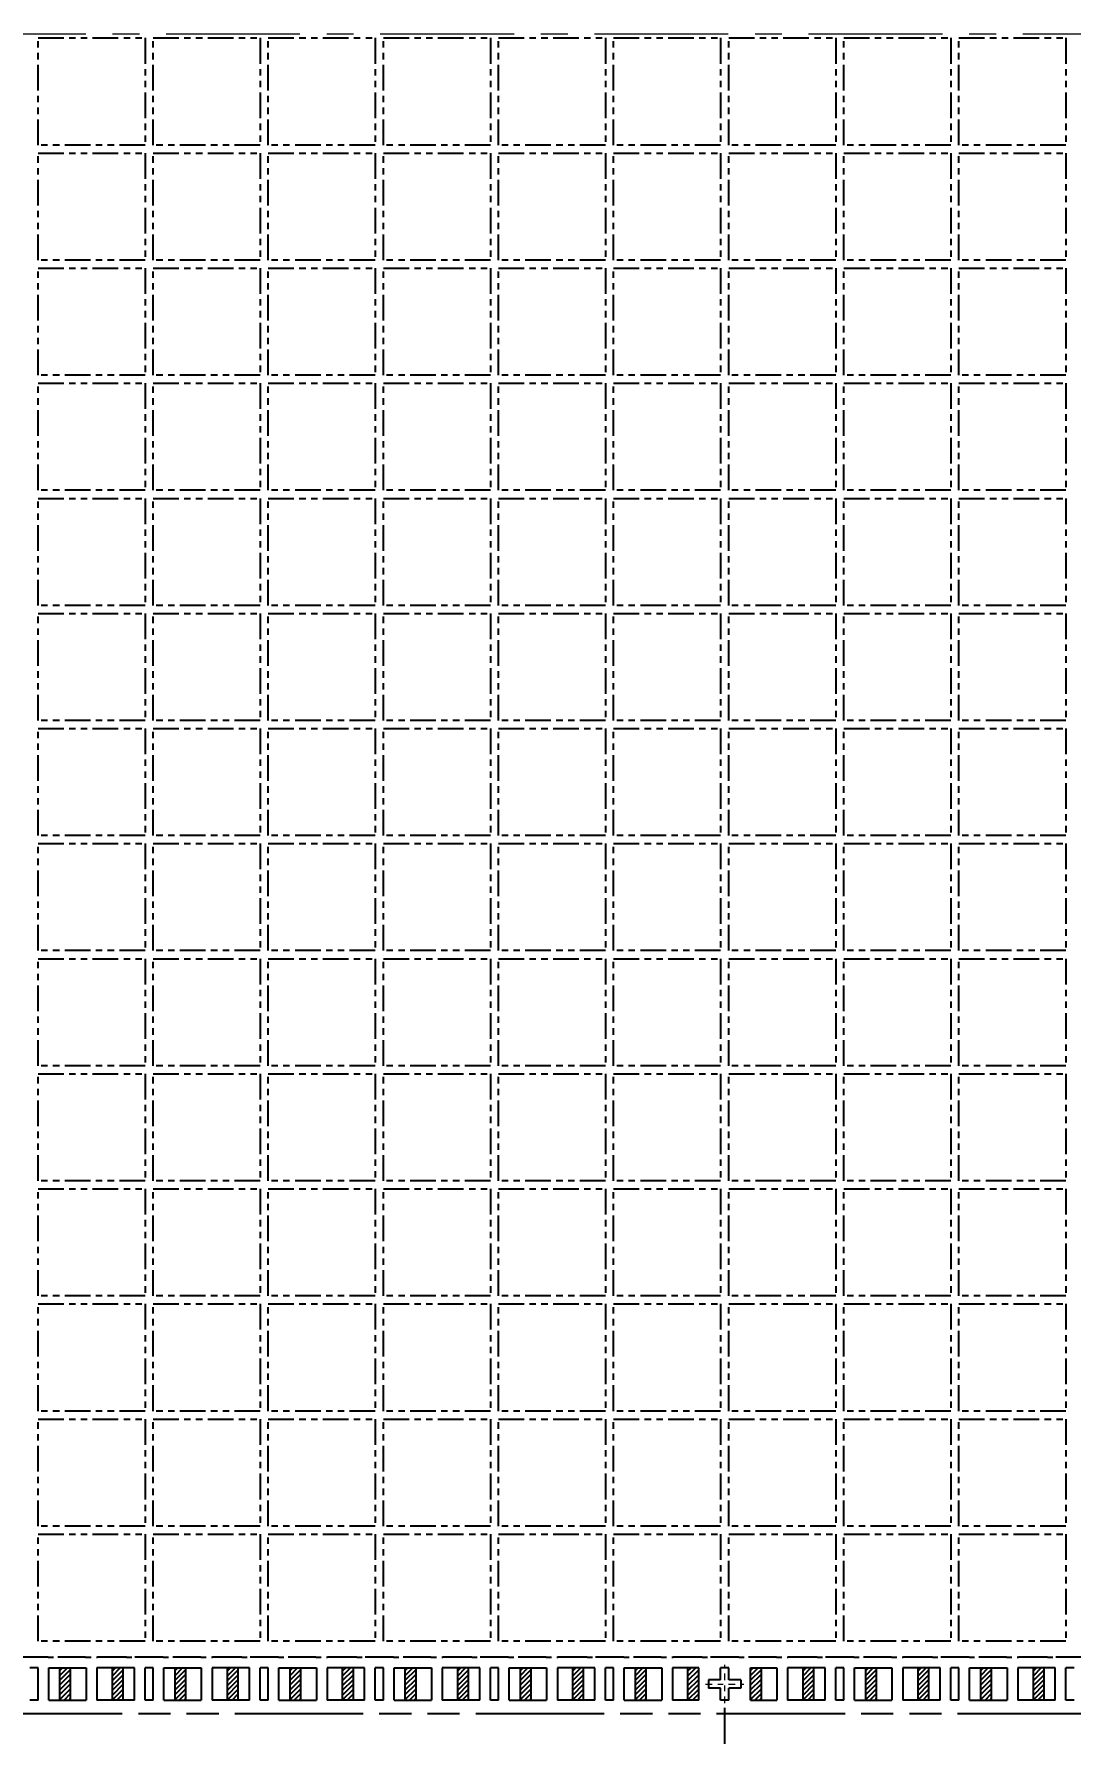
# Model space of a CAD drawing. Extents: x -338 to -53, y 67 to 196.
# Drawn here: x -173.09 to -153.74, y 116.31 to 148.05 of the extents above; entities that cross this region are included whole.
import ezdxf

# ---------------------------------------------------------------- set-up
doc = ezdxf.new("R2010")
doc.units = 0
for name, pattern in [('ACAD_ISO09W100', [45, 24, -3, 6, -3, 6, -3]), ('CENTER', [2, 1.25, -0.25, 0.25, -0.25]), ('HIDDEN', [0.375, 0.25, -0.125])]:
    doc.linetypes.add(name, pattern=pattern)
doc.layers.add('Center', color=1, linetype='CENTER', lineweight=0)
for name, color, linetype in [('dimension', 3, 'Continuous'), ('Etched Area', 4, 'Continuous'), ('Hidden', 4, 'HIDDEN'), ('Molding Line', 5, 'ACAD_ISO09W100'), ('PKG Line', 2, 'ACAD_ISO09W100')]:
    doc.layers.add(name, color=color, linetype=linetype)
doc.styles.add('SIMPLEX', font='SIMPLEX')
doc.dimstyles.new('1', dxfattribs={"dimtxt": 1, "dimasz": 1, "dimexe": 0.3, "dimexo": 0.3, "dimgap": 0.3, "dimtad": 0, "dimdec": 3, "dimzin": 1, "dimdsep": 46, "dimtxsty": 'SIMPLEX', "dimcen": 0, "dimclrd": 256, "dimclre": 256, "dimclrt": 7, "dimadec": 0, "dimazin": 1, "dimtm": 1.25, "dimtfac": 1, "dimtdec": 3, "dimtmove": 0, "dimatfit": 0, "dimfxl": 1, "dimtolj": 1, "dimtzin": 0, "dimlwd": -1, "dimlwe": -1, "dimarcsym": 1})
pattern_1 = [(45, (365.65187, 309.09846), (-0.0449012806, 0.0449012806), [])]
pattern_2 = [(45, (367.80187, 309.09846), (-0.0449012806, 0.0449012806), [])]
pattern_3 = [(45, (369.95187, 309.09846), (-0.0449012806, 0.0449012806), [])]
pattern_4 = [(45, (372.10187, 309.09846), (-0.0449012806, 0.0449012806), [])]
pattern_5 = [(45, (374.25187, 309.09846), (-0.0449012806, 0.0449012806), [])]
pattern_6 = [(45, (376.40187, 309.09846), (-0.0449012806, 0.0449012806), [])]
pattern_7 = [(45, (378.55187, 309.09846), (-0.0449012806, 0.0449012806), [])]
pattern_8 = [(45, (380.70187, 309.09846), (-0.0449012806, 0.0449012806), [])]
pattern_9 = [(45, (382.85187, 309.09846), (-0.0449012806, 0.0449012806), [])]

# ---------------------------------------------------------------- blocks, each defined once
blk = doc.blocks.new('*D4')
at = {"layer": 'Defpoints', "color": 0, "transparency": 16777216}
for p in [(2420.128, 1904.188), (2660.578, 1904.154), (2660.578, 1884.768)]:
    blk.add_point(p, dxfattribs=at)
at = {"layer": 'dimension', "transparency": 16777216}
for p, q in [((2420.128, 1903.888), (2420.128, 1884.468)), ((2660.578, 1903.854), (2660.578, 1884.468)), ((2421.128, 1884.768), (2534.356, 1884.768)), ((2659.578, 1884.768), (2551.099, 1884.768))]:
    blk.add_line(p, q, dxfattribs=at)
for points in [[(2421.128, 1884.935), (2421.128, 1884.602), (2420.128, 1884.768)], [(2659.578, 1884.935), (2659.578, 1884.602), (2660.578, 1884.768)]]:
    blk.add_solid(points, dxfattribs=at)
at = {"layer": 'dimension', "color": 7, "transparency": 16777216, "insert": (2542.728, 1884.768), "char_height": 1, "attachment_point": 5, "style": 'SIMPLEX'}
blk.add_mtext('\\A1;240.450 (MOLD LINE)', dxfattribs=at)
blk = doc.blocks.new('*D15')
at = {"layer": 'Defpoints', "color": 0, "transparency": 16777216}
for p in [(2540.353, 1935.274), (2664.686, 1935.274), (2673.632, 1935.274)]:
    blk.add_point(p, dxfattribs=at)
at = {"layer": 'dimension', "transparency": 16777216}
blk.add_line((2664.986, 1935.274), (2673.632, 1935.274), dxfattribs=at)
at = {"layer": 'dimension', "color": 7, "transparency": 16777216, "insert": (2675.932, 1935.274), "char_height": 1, "attachment_point": 5, "style": 'SIMPLEX'}
blk.add_mtext('\\A1;0.000', dxfattribs=at)
blk = doc.blocks.new('*D31')
at = {"layer": 'Defpoints', "color": 0, "transparency": 16777216}
for p in [(2665.926, 1949.274), (2673.632, 1949.274), (2540.353, 1935.274)]:
    blk.add_point(p, dxfattribs=at)
at = {"layer": 'dimension', "transparency": 16777216}
blk.add_line((2666.226, 1949.274), (2673.632, 1949.274), dxfattribs=at)
at = {"layer": 'dimension', "color": 7, "transparency": 16777216, "insert": (2676.313, 1949.274), "char_height": 1, "attachment_point": 5, "style": 'SIMPLEX'}
blk.add_mtext('\\A1;14.000', dxfattribs=at)
blk = doc.blocks.new('*D32')
at = {"layer": 'Defpoints', "color": 0, "transparency": 16777216}
for p in [(2665.965, 1963.274), (2673.632, 1963.274), (2540.353, 1935.274)]:
    blk.add_point(p, dxfattribs=at)
at = {"layer": 'dimension', "transparency": 16777216}
blk.add_line((2666.265, 1963.274), (2673.632, 1963.274), dxfattribs=at)
at = {"layer": 'dimension', "color": 7, "transparency": 16777216, "insert": (2676.408, 1963.274), "char_height": 1, "attachment_point": 5, "style": 'SIMPLEX'}
blk.add_mtext('\\A1;28.000', dxfattribs=at)
blk = doc.blocks.new('*D33')
at = {"layer": 'Defpoints', "color": 0, "transparency": 16777216}
for p in [(2659.788, 1966.099), (2673.632, 1966.099), (2540.353, 1935.274)]:
    blk.add_point(p, dxfattribs=at)
at = {"layer": 'dimension', "transparency": 16777216}
blk.add_line((2660.088, 1966.099), (2673.632, 1966.099), dxfattribs=at)
at = {"layer": 'dimension', "color": 7, "transparency": 16777216, "insert": (2676.408, 1966.099), "char_height": 1, "attachment_point": 5, "style": 'SIMPLEX'}
blk.add_mtext('\\A1;30.825', dxfattribs=at)
blk = doc.blocks.new('*D34')
at = {"layer": 'Defpoints', "color": 0, "transparency": 16777216}
for p in [(2540.353, 1935.274), (2665.908, 1921.274), (2673.632, 1921.274)]:
    blk.add_point(p, dxfattribs=at)
at = {"layer": 'dimension', "transparency": 16777216}
blk.add_line((2666.208, 1921.274), (2673.632, 1921.274), dxfattribs=at)
at = {"layer": 'dimension', "color": 7, "transparency": 16777216, "insert": (2676.313, 1921.274), "char_height": 1, "attachment_point": 5, "style": 'SIMPLEX'}
blk.add_mtext('\\A1;14.000', dxfattribs=at)
blk = doc.blocks.new('*D35')
at = {"layer": 'Defpoints', "color": 0, "transparency": 16777216}
for p in [(2540.353, 1935.274), (2665.922, 1907.274), (2673.632, 1907.274)]:
    blk.add_point(p, dxfattribs=at)
at = {"layer": 'dimension', "transparency": 16777216}
blk.add_line((2666.222, 1907.274), (2673.632, 1907.274), dxfattribs=at)
at = {"layer": 'dimension', "color": 7, "transparency": 16777216, "insert": (2676.408, 1907.274), "char_height": 1, "attachment_point": 5, "style": 'SIMPLEX'}
blk.add_mtext('\\A1;28.000', dxfattribs=at)
blk = doc.blocks.new('*D46')
at = {"layer": 'Defpoints', "color": 0, "transparency": 16777216}
for p in [(2540.353, 1935.274), (2595.853, 1900.925), (2595.853, 1893.012)]:
    blk.add_point(p, dxfattribs=at)
at = {"layer": 'dimension', "transparency": 16777216}
blk.add_line((2595.853, 1900.625), (2595.853, 1893.012), dxfattribs=at)
at = {"layer": 'dimension', "color": 7, "transparency": 16777216, "insert": (2595.853, 1890.236), "char_height": 1, "attachment_point": 5, "rotation": 90, "style": 'SIMPLEX'}
blk.add_mtext('\\A1;55.500', dxfattribs=at)
blk = doc.blocks.new('*D47')
at = {"layer": 'Defpoints', "color": 0, "transparency": 16777216}
for p in [(2540.353, 1935.274), (2609.353, 1900.893), (2609.353, 1893.012)]:
    blk.add_point(p, dxfattribs=at)
at = {"layer": 'dimension', "transparency": 16777216}
blk.add_line((2609.353, 1900.593), (2609.353, 1893.012), dxfattribs=at)
at = {"layer": 'dimension', "color": 7, "transparency": 16777216, "insert": (2609.353, 1890.236), "char_height": 1, "attachment_point": 5, "rotation": 90, "style": 'SIMPLEX'}
blk.add_mtext('\\A1;69.000', dxfattribs=at)
blk = doc.blocks.new('*D48')
at = {"layer": 'Defpoints', "color": 0, "transparency": 16777216}
for p in [(2540.353, 1935.274), (2609.853, 1900.91), (2611.024, 1893.012)]:
    blk.add_point(p, dxfattribs=at)
at = {"layer": 'dimension', "transparency": 16777216}
for p, q in [((2609.853, 1900.61), (2609.853, 1897.012)), ((2609.853, 1897.012), (2611.024, 1895.012)), ((2611.024, 1895.012), (2611.024, 1893.012))]:
    blk.add_line(p, q, dxfattribs=at)
at = {"layer": 'dimension', "color": 7, "transparency": 16777216, "insert": (2611.024, 1890.236), "char_height": 1, "attachment_point": 5, "rotation": 90, "style": 'SIMPLEX'}
blk.add_mtext('\\A1;69.500', dxfattribs=at)
blk = doc.blocks.new('*D49')
at = {"layer": 'Defpoints', "color": 0, "transparency": 16777216}
for p in [(2540.353, 1935.274), (2656.853, 1900.932), (2656.853, 1893.012)]:
    blk.add_point(p, dxfattribs=at)
at = {"layer": 'dimension', "transparency": 16777216}
blk.add_line((2656.853, 1900.632), (2656.853, 1893.012), dxfattribs=at)
at = {"layer": 'dimension', "color": 7, "transparency": 16777216, "insert": (2656.853, 1889.95), "char_height": 1, "attachment_point": 5, "rotation": 90, "style": 'SIMPLEX'}
blk.add_mtext('\\A1;116.500', dxfattribs=at)
blk = doc.blocks.new('*D50')
at = {"layer": 'Defpoints', "color": 0, "transparency": 16777216}
for p in [(2540.353, 1935.274), (2659.678, 1904.294), (2659.679, 1893.012)]:
    blk.add_point(p, dxfattribs=at)
at = {"layer": 'dimension', "transparency": 16777216}
for p, q in [((2659.678, 1903.994), (2659.678, 1897.012)), ((2659.678, 1897.012), (2659.679, 1895.012)), ((2659.679, 1895.012), (2659.679, 1893.012))]:
    blk.add_line(p, q, dxfattribs=at)
at = {"layer": 'dimension', "color": 7, "transparency": 16777216, "insert": (2659.679, 1889.95), "char_height": 1, "attachment_point": 5, "rotation": 90, "style": 'SIMPLEX'}
blk.add_mtext('\\A1;119.325', dxfattribs=at)
blk = doc.blocks.new('*D60')
at = {"layer": 'Defpoints', "color": 0, "transparency": 16777216}
for p in [(2540.353, 1935.274), (2582.278, 1904.306), (2582.289, 1893.012)]:
    blk.add_point(p, dxfattribs=at)
at = {"layer": 'dimension', "transparency": 16777216}
for p, q in [((2582.278, 1904.006), (2582.278, 1897.012)), ((2582.278, 1897.012), (2582.289, 1895.012)), ((2582.289, 1895.012), (2582.289, 1893.012))]:
    blk.add_line(p, q, dxfattribs=at)
at = {"layer": 'dimension', "color": 7, "transparency": 16777216, "insert": (2582.289, 1890.331), "char_height": 1, "attachment_point": 5, "rotation": 90, "style": 'SIMPLEX'}
blk.add_mtext('\\A1;41.925', dxfattribs=at)
blk = doc.blocks.new('*D61')
at = {"layer": 'Defpoints', "color": 0, "transparency": 16777216}
for p in [(2540.353, 1935.274), (2636.028, 1904.31), (2636.035, 1893.012)]:
    blk.add_point(p, dxfattribs=at)
at = {"layer": 'dimension', "transparency": 16777216}
for p, q in [((2636.028, 1904.01), (2636.028, 1897.012)), ((2636.028, 1897.012), (2636.035, 1895.012)), ((2636.035, 1895.012), (2636.035, 1893.012))]:
    blk.add_line(p, q, dxfattribs=at)
at = {"layer": 'dimension', "color": 7, "transparency": 16777216, "insert": (2636.035, 1890.236), "char_height": 1, "attachment_point": 5, "rotation": 90, "style": 'SIMPLEX'}
blk.add_mtext('\\A1;95.675', dxfattribs=at)
blk = doc.blocks.new('*D62')
at = {"layer": 'Defpoints', "color": 0, "transparency": 16777216}
for p in [(2636.006, 1977.057), (2636.028, 1966.211), (2540.353, 1935.274)]:
    blk.add_point(p, dxfattribs=at)
at = {"layer": 'dimension', "transparency": 16777216}
for p, q in [((2636.006, 1975.057), (2636.006, 1977.057)), ((2636.028, 1973.057), (2636.006, 1975.057)), ((2636.028, 1966.511), (2636.028, 1973.057))]:
    blk.add_line(p, q, dxfattribs=at)
at = {"layer": 'dimension', "color": 7, "transparency": 16777216, "insert": (2636.006, 1979.833), "char_height": 1, "attachment_point": 5, "rotation": 90, "style": 'SIMPLEX'}
blk.add_mtext('\\A1;95.675', dxfattribs=at)
blk = doc.blocks.new('*D63')
at = {"layer": 'Defpoints', "color": 0, "transparency": 16777216}
for p in [(2582.278, 1977.057), (2582.278, 1966.192), (2540.353, 1935.274)]:
    blk.add_point(p, dxfattribs=at)
at = {"layer": 'dimension', "transparency": 16777216}
for p, q in [((2582.278, 1975.057), (2582.278, 1977.057)), ((2582.278, 1973.057), (2582.278, 1975.057)), ((2582.278, 1966.492), (2582.278, 1973.057))]:
    blk.add_line(p, q, dxfattribs=at)
at = {"layer": 'dimension', "color": 7, "transparency": 16777216, "insert": (2582.278, 1979.738), "char_height": 1, "attachment_point": 5, "rotation": 90, "style": 'SIMPLEX'}
blk.add_mtext('\\A1;41.925', dxfattribs=at)
blk = doc.blocks.new('*D66')
at = {"layer": 'Defpoints', "color": 0, "transparency": 16777216}
for p in [(2540.353, 1935.274), (2659.827, 1904.449), (2673.632, 1904.449)]:
    blk.add_point(p, dxfattribs=at)
at = {"layer": 'dimension', "transparency": 16777216}
blk.add_line((2660.127, 1904.449), (2673.632, 1904.449), dxfattribs=at)
at = {"layer": 'dimension', "color": 7, "transparency": 16777216, "insert": (2676.408, 1904.449), "char_height": 1, "attachment_point": 5, "style": 'SIMPLEX'}
blk.add_mtext('\\A1;30.825', dxfattribs=at)

msp = doc.modelspace()

# ---------------------------------------------------------------- hatches: boundary and pattern name
at = {"layer": 'Etched Area'}
h = msp.add_hatch(dxfattribs=at)
h.set_pattern_fill('ANSI31', color=256, scale=0.02)
h.set_pattern_definition(pattern_1)
h.paths.add_polyline_path([(-172.4055, 117.5277), (-172.6055, 117.5277), (-172.6055, 116.9277), (-172.4055, 116.9277)])
h = msp.add_hatch(dxfattribs=at)
h.set_pattern_fill('ANSI31', color=256, scale=0.02)
h.set_pattern_definition(pattern_1)
h.paths.add_polyline_path([(-171.4255, 117.5277), (-171.6255, 117.5277), (-171.6255, 116.9277), (-171.4255, 116.9277)])
h = msp.add_hatch(dxfattribs=at)
h.set_pattern_fill('ANSI31', color=256, scale=0.02)
h.set_pattern_definition(pattern_2)
h.paths.add_polyline_path([(-170.2555, 117.5277), (-170.4555, 117.5277), (-170.4555, 116.9277), (-170.2555, 116.9277)])
h = msp.add_hatch(dxfattribs=at)
h.set_pattern_fill('ANSI31', color=256, scale=0.02)
h.set_pattern_definition(pattern_2)
h.paths.add_polyline_path([(-169.2755, 117.5277), (-169.4755, 117.5277), (-169.4755, 116.9277), (-169.2755, 116.9277)])
h = msp.add_hatch(dxfattribs=at)
h.set_pattern_fill('ANSI31', color=256, scale=0.02)
h.set_pattern_definition(pattern_3)
h.paths.add_polyline_path([(-168.1055, 117.5277), (-168.3055, 117.5277), (-168.3055, 116.9277), (-168.1055, 116.9277)])
h = msp.add_hatch(dxfattribs=at)
h.set_pattern_fill('ANSI31', color=256, scale=0.02)
h.set_pattern_definition(pattern_3)
h.paths.add_polyline_path([(-167.1255, 117.5277), (-167.3255, 117.5277), (-167.3255, 116.9277), (-167.1255, 116.9277)])
h = msp.add_hatch(dxfattribs=at)
h.set_pattern_fill('ANSI31', color=256, scale=0.02)
h.set_pattern_definition(pattern_4)
h.paths.add_polyline_path([(-165.9555, 117.5277), (-166.1555, 117.5277), (-166.1555, 116.9277), (-165.9555, 116.9277)])
h = msp.add_hatch(dxfattribs=at)
h.set_pattern_fill('ANSI31', color=256, scale=0.02)
h.set_pattern_definition(pattern_4)
h.paths.add_polyline_path([(-164.9755, 117.5277), (-165.1755, 117.5277), (-165.1755, 116.9277), (-164.9755, 116.9277)])
h = msp.add_hatch(dxfattribs=at)
h.set_pattern_fill('ANSI31', color=256, scale=0.02)
h.set_pattern_definition(pattern_5)
h.paths.add_polyline_path([(-163.8055, 117.5277), (-164.0055, 117.5277), (-164.0055, 116.9277), (-163.8055, 116.9277)])
h = msp.add_hatch(dxfattribs=at)
h.set_pattern_fill('ANSI31', color=256, scale=0.02)
h.set_pattern_definition(pattern_5)
h.paths.add_polyline_path([(-162.8255, 117.5277), (-163.0255, 117.5277), (-163.0255, 116.9277), (-162.8255, 116.9277)])
h = msp.add_hatch(dxfattribs=at)
h.set_pattern_fill('ANSI31', color=256, scale=0.02)
h.set_pattern_definition(pattern_6)
h.paths.add_polyline_path([(-161.6555, 117.5277), (-161.8555, 117.5277), (-161.8555, 116.9277), (-161.6555, 116.9277)])
h = msp.add_hatch(dxfattribs=at)
h.set_pattern_fill('ANSI31', color=256, scale=0.02)
h.set_pattern_definition(pattern_6)
h.paths.add_polyline_path([(-160.6755, 117.5277), (-160.8755, 117.5277), (-160.8755, 116.9277), (-160.6755, 116.9277)])
h = msp.add_hatch(dxfattribs=at)
h.set_pattern_fill('ANSI31', color=256, scale=0.02)
h.set_pattern_definition(pattern_7)
h.paths.add_polyline_path([(-159.5055, 117.5277), (-159.7055, 117.5277), (-159.7055, 116.9277), (-159.5055, 116.9277)])
h = msp.add_hatch(dxfattribs=at)
h.set_pattern_fill('ANSI31', color=256, scale=0.02)
h.set_pattern_definition(pattern_7)
h.paths.add_polyline_path([(-158.5255, 117.5277), (-158.7255, 117.5277), (-158.7255, 116.9277), (-158.5255, 116.9277)])
h = msp.add_hatch(dxfattribs=at)
h.set_pattern_fill('ANSI31', color=256, scale=0.02)
h.set_pattern_definition(pattern_8)
h.paths.add_polyline_path([(-157.3555, 117.5277), (-157.5555, 117.5277), (-157.5555, 116.9277), (-157.3555, 116.9277)])
h = msp.add_hatch(dxfattribs=at)
h.set_pattern_fill('ANSI31', color=256, scale=0.02)
h.set_pattern_definition(pattern_8)
h.paths.add_polyline_path([(-156.3755, 117.5277), (-156.5755, 117.5277), (-156.5755, 116.9277), (-156.3755, 116.9277)])
h = msp.add_hatch(dxfattribs=at)
h.set_pattern_fill('ANSI31', color=256, scale=0.02)
h.set_pattern_definition(pattern_9)
h.paths.add_polyline_path([(-155.2055, 117.5277), (-155.4055, 117.5277), (-155.4055, 116.9277), (-155.2055, 116.9277)])
h = msp.add_hatch(dxfattribs=at)
h.set_pattern_fill('ANSI31', color=256, scale=0.02)
h.set_pattern_definition(pattern_9)
h.paths.add_polyline_path([(-154.2255, 117.5277), (-154.4255, 117.5277), (-154.4255, 116.9277), (-154.2255, 116.9277)])

# ---------------------------------------------------------------- linework, layer by layer
for p, q in [((-172.8255, 117.7277), (-173.3555, 117.7277)), ((-173.0155, 117.5277), (-173.1655, 117.5277)), ((-173.0155, 116.9277), (-173.0155, 117.5277)), ((-172.8155, 116.9277), (-172.8155, 117.5277)), ((-172.8155, 117.5277), (-172.1155, 117.5277)), ((-172.1255, 117.7277), (-172.6455, 117.7277)), ((-172.6055, 116.9277), (-172.6055, 117.5277)), ((-172.4055, 116.9277), (-172.4055, 117.5277)), ((-172.1155, 117.5277), (-172.1155, 116.9277)), ((-171.2155, 117.5277), (-171.9155, 117.5277)), ((-171.9155, 117.5277), (-171.9155, 116.9277)), ((-171.3605, 117.7277), (-171.9055, 117.7277)), ((-171.6255, 116.9277), (-171.6255, 117.5277)), ((-171.4255, 116.9277), (-171.4255, 117.5277)), ((-171.2155, 116.9277), (-171.2155, 117.5277)), ((-170.6755, 117.7277), (-171.2055, 117.7277)), ((-170.8655, 117.5277), (-171.0155, 117.5277)), ((-171.0155, 116.9277), (-171.0155, 117.5277)), ((-170.8655, 116.9277), (-170.8655, 117.5277)), ((-170.6655, 116.9277), (-170.6655, 117.5277)), ((-170.6655, 117.5277), (-169.9655, 117.5277)), ((-169.9755, 117.7277), (-170.4955, 117.7277)), ((-170.4555, 116.9277), (-170.4555, 117.5277)), ((-170.2555, 116.9277), (-170.2555, 117.5277)), ((-169.9655, 117.5277), (-169.9655, 116.9277)), ((-169.0655, 117.5277), (-169.7655, 117.5277)), ((-169.7655, 117.5277), (-169.7655, 116.9277)), ((-169.2105, 117.7277), (-169.7555, 117.7277)), ((-169.4755, 116.9277), (-169.4755, 117.5277)), ((-169.2755, 116.9277), (-169.2755, 117.5277)), ((-169.0655, 116.9277), (-169.0655, 117.5277)), ((-168.5255, 117.7277), (-169.0555, 117.7277)), ((-168.7155, 117.5277), (-168.8655, 117.5277)), ((-168.8655, 116.9277), (-168.8655, 117.5277)), ((-168.7155, 116.9277), (-168.7155, 117.5277)), ((-168.5155, 116.9277), (-168.5155, 117.5277)), ((-168.5155, 117.5277), (-167.8155, 117.5277)), ((-167.8255, 117.7277), (-168.3455, 117.7277)), ((-168.3055, 116.9277), (-168.3055, 117.5277)), ((-168.1055, 116.9277), (-168.1055, 117.5277)), ((-167.8155, 117.5277), (-167.8155, 116.9277)), ((-166.9155, 117.5277), (-167.6155, 117.5277)), ((-167.6155, 117.5277), (-167.6155, 116.9277)), ((-167.0605, 117.7277), (-167.6055, 117.7277)), ((-167.3255, 116.9277), (-167.3255, 117.5277)), ((-167.1255, 116.9277), (-167.1255, 117.5277)), ((-166.9155, 116.9277), (-166.9155, 117.5277)), ((-166.3755, 117.7277), (-166.9055, 117.7277)), ((-166.5655, 117.5277), (-166.7155, 117.5277)), ((-166.7155, 116.9277), (-166.7155, 117.5277)), ((-166.5655, 116.9277), (-166.5655, 117.5277)), ((-166.3655, 116.9277), (-166.3655, 117.5277)), ((-166.3655, 117.5277), (-165.6655, 117.5277)), ((-165.6755, 117.7277), (-166.1955, 117.7277)), ((-166.1555, 116.9277), (-166.1555, 117.5277)), ((-165.9555, 116.9277), (-165.9555, 117.5277)), ((-165.6655, 117.5277), (-165.6655, 116.9277)), ((-164.7655, 117.5277), (-165.4655, 117.5277)), ((-165.4655, 117.5277), (-165.4655, 116.9277)), ((-164.9105, 117.7277), (-165.4555, 117.7277)), ((-165.1755, 116.9277), (-165.1755, 117.5277)), ((-164.9755, 116.9277), (-164.9755, 117.5277)), ((-164.7655, 116.9277), (-164.7655, 117.5277)), ((-164.2255, 117.7277), (-164.7555, 117.7277)), ((-164.4155, 117.5277), (-164.5655, 117.5277)), ((-164.5655, 116.9277), (-164.5655, 117.5277)), ((-164.4155, 116.9277), (-164.4155, 117.5277)), ((-164.2155, 116.9277), (-164.2155, 117.5277)), ((-164.2155, 117.5277), (-163.5155, 117.5277)), ((-163.5255, 117.7277), (-164.0455, 117.7277)), ((-164.0055, 116.9277), (-164.0055, 117.5277)), ((-163.8055, 116.9277), (-163.8055, 117.5277)), ((-163.5155, 117.5277), (-163.5155, 116.9277)), ((-162.6155, 117.5277), (-163.3155, 117.5277)), ((-163.3155, 117.5277), (-163.3155, 116.9277)), ((-162.7605, 117.7277), (-163.3055, 117.7277)), ((-163.0255, 116.9277), (-163.0255, 117.5277)), ((-162.8255, 116.9277), (-162.8255, 117.5277)), ((-162.6155, 116.9277), (-162.6155, 117.5277)), ((-162.0755, 117.7277), (-162.6055, 117.7277)), ((-162.2655, 117.5277), (-162.4155, 117.5277)), ((-162.4155, 116.9277), (-162.4155, 117.5277)), ((-162.2655, 116.9277), (-162.2655, 117.5277)), ((-162.0655, 116.9277), (-162.0655, 117.5277)), ((-162.0655, 117.5277), (-161.3655, 117.5277)), ((-161.3755, 117.7277), (-161.8955, 117.7277)), ((-161.8555, 116.9277), (-161.8555, 117.5277)), ((-161.6555, 116.9277), (-161.6555, 117.5277)), ((-161.3655, 117.5277), (-161.3655, 116.9277)), ((-160.6755, 117.5277), (-161.1655, 117.5277)), ((-161.1655, 117.5277), (-161.1655, 116.9277)), ((-160.6105, 117.7277), (-161.1555, 117.7277)), ((-160.8755, 116.9277), (-160.8755, 117.5277)), ((-160.6755, 116.9277), (-160.6755, 117.5277)), ((-159.9255, 117.7277), (-160.4555, 117.7277)), ((-160.1155, 117.5277), (-160.2655, 117.5277)), ((-160.2655, 117.3027), (-160.2655, 117.5277)), ((-160.1155, 117.3027), (-160.1155, 117.5277)), ((-159.2255, 117.7277), (-159.7455, 117.7277)), ((-159.7055, 116.9277), (-159.7055, 117.5277)), ((-159.7055, 117.5277), (-159.2155, 117.5277)), ((-159.5055, 116.9277), (-159.5055, 117.5277)), ((-159.2155, 117.5277), (-159.2155, 116.9277)), ((-158.3155, 117.5277), (-159.0155, 117.5277)), ((-159.0155, 117.5277), (-159.0155, 116.9277)), ((-158.4605, 117.7277), (-159.0055, 117.7277)), ((-158.7255, 116.9277), (-158.7255, 117.5277)), ((-158.5255, 116.9277), (-158.5255, 117.5277)), ((-158.3155, 116.9277), (-158.3155, 117.5277)), ((-157.7755, 117.7277), (-158.3055, 117.7277)), ((-157.9655, 117.5277), (-158.1155, 117.5277)), ((-158.1155, 116.9277), (-158.1155, 117.5277)), ((-157.9655, 116.9277), (-157.9655, 117.5277)), ((-157.7655, 116.9277), (-157.7655, 117.5277)), ((-157.7655, 117.5277), (-157.0655, 117.5277)), ((-157.0755, 117.7277), (-157.5955, 117.7277)), ((-157.5555, 116.9277), (-157.5555, 117.5277)), ((-157.3555, 116.9277), (-157.3555, 117.5277)), ((-157.0655, 117.5277), (-157.0655, 116.9277)), ((-156.1655, 117.5277), (-156.8655, 117.5277)), ((-156.8655, 117.5277), (-156.8655, 116.9277)), ((-156.3105, 117.7277), (-156.8555, 117.7277)), ((-156.5755, 116.9277), (-156.5755, 117.5277)), ((-156.3755, 116.9277), (-156.3755, 117.5277)), ((-156.1655, 116.9277), (-156.1655, 117.5277)), ((-155.6255, 117.7277), (-156.1555, 117.7277)), ((-155.8155, 117.5277), (-155.9655, 117.5277)), ((-155.9655, 116.9277), (-155.9655, 117.5277)), ((-155.8155, 116.9277), (-155.8155, 117.5277)), ((-155.6155, 116.9277), (-155.6155, 117.5277)), ((-155.6155, 117.5277), (-154.9155, 117.5277)), ((-154.9255, 117.7277), (-155.4455, 117.7277)), ((-155.4055, 116.9277), (-155.4055, 117.5277)), ((-155.2055, 116.9277), (-155.2055, 117.5277)), ((-154.9155, 117.5277), (-154.9155, 116.9277)), ((-154.0155, 117.5277), (-154.7155, 117.5277)), ((-154.7155, 117.5277), (-154.7155, 116.9277)), ((-154.1605, 117.7277), (-154.7055, 117.7277)), ((-154.4255, 116.9277), (-154.4255, 117.5277)), ((-154.2255, 116.9277), (-154.2255, 117.5277)), ((-154.0155, 116.9277), (-154.0155, 117.5277)), ((-153.4755, 117.7277), (-154.0055, 117.7277)), ((-153.6655, 117.5277), (-153.8155, 117.5277)), ((-153.8155, 116.9277), (-153.8155, 117.5277)), ((-160.2655, 117.3027), (-160.4905, 117.3027)), ((-160.4905, 117.3027), (-160.4905, 117.1527)), ((-160.2655, 117.1527), (-160.4905, 117.1527)), ((-160.2655, 116.9277), (-160.2655, 117.1527)), ((-159.8905, 117.3027), (-160.1155, 117.3027)), ((-160.1155, 116.9277), (-160.1155, 117.1527)), ((-159.8905, 117.1527), (-160.1155, 117.1527)), ((-159.8905, 117.3027), (-159.8905, 117.1527)), ((-173.0155, 116.9277), (-173.1655, 116.9277)), ((-172.8155, 116.9277), (-172.1155, 116.9277)), ((-171.2155, 116.9277), (-171.9155, 116.9277)), ((-170.8655, 116.9277), (-171.0155, 116.9277)), ((-170.6655, 116.9277), (-169.9655, 116.9277)), ((-169.0655, 116.9277), (-169.7655, 116.9277)), ((-168.7155, 116.9277), (-168.8655, 116.9277)), ((-168.5155, 116.9277), (-167.8155, 116.9277)), ((-166.9155, 116.9277), (-167.6155, 116.9277)), ((-166.5655, 116.9277), (-166.7155, 116.9277)), ((-166.3655, 116.9277), (-165.6655, 116.9277)), ((-164.7655, 116.9277), (-165.4655, 116.9277)), ((-164.4155, 116.9277), (-164.5655, 116.9277)), ((-164.2155, 116.9277), (-163.5155, 116.9277)), ((-162.6155, 116.9277), (-163.3155, 116.9277)), ((-162.2655, 116.9277), (-162.4155, 116.9277)), ((-162.0655, 116.9277), (-161.3655, 116.9277)), ((-160.6755, 116.9277), (-161.1655, 116.9277)), ((-160.1155, 116.9277), (-160.2655, 116.9277)), ((-159.7055, 116.9277), (-159.2155, 116.9277)), ((-158.3155, 116.9277), (-159.0155, 116.9277)), ((-157.9655, 116.9277), (-158.1155, 116.9277)), ((-157.7655, 116.9277), (-157.0655, 116.9277)), ((-156.1655, 116.9277), (-156.8655, 116.9277)), ((-155.8155, 116.9277), (-155.9655, 116.9277)), ((-155.6155, 116.9277), (-154.9155, 116.9277)), ((-154.0155, 116.9277), (-154.7155, 116.9277)), ((-153.6655, 116.9277), (-153.8155, 116.9277))]:
    msp.add_line(p, q)
at = {"layer": 'Center', "ltscale": 2}
msp.add_line((-326.6222, 148.0527), (-77.6088, 148.0527), dxfattribs=at)
at = {"layer": 'Center', "ltscale": 0.1}
for p, q in [((-160.1905, 116.872), (-160.1905, 117.5835)), ((-160.5462, 117.2277), (-159.8348, 117.2277))]:
    msp.add_line(p, q, dxfattribs=at)
at = {"layer": 'Hidden', "ltscale": 0.3}
for p, q in [((-172.8255, 117.7277), (-172.6455, 117.7277)), ((-172.1255, 117.7277), (-171.9055, 117.7277)), ((-171.3605, 117.7277), (-171.2055, 117.7277)), ((-170.6755, 117.7277), (-170.4955, 117.7277)), ((-169.9755, 117.7277), (-169.7555, 117.7277)), ((-169.2105, 117.7277), (-169.0555, 117.7277)), ((-168.5255, 117.7277), (-168.3455, 117.7277)), ((-167.8255, 117.7277), (-167.6055, 117.7277)), ((-167.0605, 117.7277), (-166.9055, 117.7277)), ((-166.3755, 117.7277), (-166.1955, 117.7277)), ((-165.6755, 117.7277), (-165.4555, 117.7277)), ((-164.9105, 117.7277), (-164.7555, 117.7277)), ((-164.2255, 117.7277), (-164.0455, 117.7277)), ((-163.5255, 117.7277), (-163.3055, 117.7277)), ((-162.7605, 117.7277), (-162.6055, 117.7277)), ((-162.0755, 117.7277), (-161.8955, 117.7277)), ((-161.3755, 117.7277), (-161.1555, 117.7277)), ((-160.6105, 117.7277), (-160.4555, 117.7277)), ((-159.9255, 117.7277), (-159.7455, 117.7277)), ((-159.2255, 117.7277), (-159.0055, 117.7277)), ((-158.4605, 117.7277), (-158.3055, 117.7277)), ((-157.7755, 117.7277), (-157.5955, 117.7277)), ((-157.0755, 117.7277), (-156.8555, 117.7277)), ((-156.3105, 117.7277), (-156.1555, 117.7277)), ((-155.6255, 117.7277), (-155.4455, 117.7277)), ((-154.9255, 117.7277), (-154.7055, 117.7277)), ((-154.1605, 117.7277), (-154.0055, 117.7277))]:
    msp.add_line(p, q, dxfattribs=at)
at = {"layer": 'Molding Line', "ltscale": 0.1}
msp.add_line((-322.3405, 116.6777), (-81.8905, 116.6777), dxfattribs=at)
at = {"layer": 'PKG Line', "ltscale": 0.02}
for points in [[(-173.0155, 147.9777), (-171.0155, 147.9777), (-171.0155, 145.9777), (-173.0155, 145.9777)], [(-170.8655, 147.9777), (-168.8655, 147.9777), (-168.8655, 145.9777), (-170.8655, 145.9777)], [(-168.7155, 147.9777), (-166.7155, 147.9777), (-166.7155, 145.9777), (-168.7155, 145.9777)], [(-166.5655, 147.9777), (-164.5655, 147.9777), (-164.5655, 145.9777), (-166.5655, 145.9777)], [(-164.4155, 147.9777), (-162.4155, 147.9777), (-162.4155, 145.9777), (-164.4155, 145.9777)], [(-162.2655, 147.9777), (-160.2655, 147.9777), (-160.2655, 145.9777), (-162.2655, 145.9777)], [(-160.1155, 147.9777), (-158.1155, 147.9777), (-158.1155, 145.9777), (-160.1155, 145.9777)], [(-157.9655, 147.9777), (-155.9655, 147.9777), (-155.9655, 145.9777), (-157.9655, 145.9777)], [(-155.8155, 147.9777), (-153.8155, 147.9777), (-153.8155, 145.9777), (-155.8155, 145.9777)], [(-173.0155, 145.8277), (-171.0155, 145.8277), (-171.0155, 143.8277), (-173.0155, 143.8277)], [(-170.8655, 145.8277), (-168.8655, 145.8277), (-168.8655, 143.8277), (-170.8655, 143.8277)], [(-168.7155, 145.8277), (-166.7155, 145.8277), (-166.7155, 143.8277), (-168.7155, 143.8277)], [(-166.5655, 145.8277), (-164.5655, 145.8277), (-164.5655, 143.8277), (-166.5655, 143.8277)], [(-164.4155, 145.8277), (-162.4155, 145.8277), (-162.4155, 143.8277), (-164.4155, 143.8277)], [(-162.2655, 145.8277), (-160.2655, 145.8277), (-160.2655, 143.8277), (-162.2655, 143.8277)], [(-160.1155, 145.8277), (-158.1155, 145.8277), (-158.1155, 143.8277), (-160.1155, 143.8277)], [(-157.9655, 145.8277), (-155.9655, 145.8277), (-155.9655, 143.8277), (-157.9655, 143.8277)], [(-155.8155, 145.8277), (-153.8155, 145.8277), (-153.8155, 143.8277), (-155.8155, 143.8277)], [(-173.0155, 143.6777), (-171.0155, 143.6777), (-171.0155, 141.6777), (-173.0155, 141.6777)], [(-170.8655, 143.6777), (-168.8655, 143.6777), (-168.8655, 141.6777), (-170.8655, 141.6777)], [(-168.7155, 143.6777), (-166.7155, 143.6777), (-166.7155, 141.6777), (-168.7155, 141.6777)], [(-166.5655, 143.6777), (-164.5655, 143.6777), (-164.5655, 141.6777), (-166.5655, 141.6777)], [(-164.4155, 143.6777), (-162.4155, 143.6777), (-162.4155, 141.6777), (-164.4155, 141.6777)], [(-162.2655, 143.6777), (-160.2655, 143.6777), (-160.2655, 141.6777), (-162.2655, 141.6777)], [(-160.1155, 143.6777), (-158.1155, 143.6777), (-158.1155, 141.6777), (-160.1155, 141.6777)], [(-157.9655, 143.6777), (-155.9655, 143.6777), (-155.9655, 141.6777), (-157.9655, 141.6777)], [(-155.8155, 143.6777), (-153.8155, 143.6777), (-153.8155, 141.6777), (-155.8155, 141.6777)], [(-173.0155, 141.5277), (-171.0155, 141.5277), (-171.0155, 139.5277), (-173.0155, 139.5277)], [(-170.8655, 141.5277), (-168.8655, 141.5277), (-168.8655, 139.5277), (-170.8655, 139.5277)], [(-168.7155, 141.5277), (-166.7155, 141.5277), (-166.7155, 139.5277), (-168.7155, 139.5277)], [(-166.5655, 141.5277), (-164.5655, 141.5277), (-164.5655, 139.5277), (-166.5655, 139.5277)], [(-164.4155, 141.5277), (-162.4155, 141.5277), (-162.4155, 139.5277), (-164.4155, 139.5277)], [(-162.2655, 141.5277), (-160.2655, 141.5277), (-160.2655, 139.5277), (-162.2655, 139.5277)], [(-160.1155, 141.5277), (-158.1155, 141.5277), (-158.1155, 139.5277), (-160.1155, 139.5277)], [(-157.9655, 141.5277), (-155.9655, 141.5277), (-155.9655, 139.5277), (-157.9655, 139.5277)], [(-155.8155, 141.5277), (-153.8155, 141.5277), (-153.8155, 139.5277), (-155.8155, 139.5277)], [(-173.0155, 139.3777), (-171.0155, 139.3777), (-171.0155, 137.3777), (-173.0155, 137.3777)], [(-170.8655, 139.3777), (-168.8655, 139.3777), (-168.8655, 137.3777), (-170.8655, 137.3777)], [(-168.7155, 139.3777), (-166.7155, 139.3777), (-166.7155, 137.3777), (-168.7155, 137.3777)], [(-166.5655, 139.3777), (-164.5655, 139.3777), (-164.5655, 137.3777), (-166.5655, 137.3777)], [(-164.4155, 139.3777), (-162.4155, 139.3777), (-162.4155, 137.3777), (-164.4155, 137.3777)], [(-162.2655, 139.3777), (-160.2655, 139.3777), (-160.2655, 137.3777), (-162.2655, 137.3777)], [(-160.1155, 139.3777), (-158.1155, 139.3777), (-158.1155, 137.3777), (-160.1155, 137.3777)], [(-157.9655, 139.3777), (-155.9655, 139.3777), (-155.9655, 137.3777), (-157.9655, 137.3777)], [(-155.8155, 139.3777), (-153.8155, 139.3777), (-153.8155, 137.3777), (-155.8155, 137.3777)], [(-173.0155, 137.2277), (-171.0155, 137.2277), (-171.0155, 135.2277), (-173.0155, 135.2277)], [(-170.8655, 137.2277), (-168.8655, 137.2277), (-168.8655, 135.2277), (-170.8655, 135.2277)], [(-168.7155, 137.2277), (-166.7155, 137.2277), (-166.7155, 135.2277), (-168.7155, 135.2277)], [(-166.5655, 137.2277), (-164.5655, 137.2277), (-164.5655, 135.2277), (-166.5655, 135.2277)], [(-164.4155, 137.2277), (-162.4155, 137.2277), (-162.4155, 135.2277), (-164.4155, 135.2277)], [(-162.2655, 137.2277), (-160.2655, 137.2277), (-160.2655, 135.2277), (-162.2655, 135.2277)], [(-160.1155, 137.2277), (-158.1155, 137.2277), (-158.1155, 135.2277), (-160.1155, 135.2277)], [(-157.9655, 137.2277), (-155.9655, 137.2277), (-155.9655, 135.2277), (-157.9655, 135.2277)], [(-155.8155, 137.2277), (-153.8155, 137.2277), (-153.8155, 135.2277), (-155.8155, 135.2277)], [(-173.0155, 135.0777), (-171.0155, 135.0777), (-171.0155, 133.0777), (-173.0155, 133.0777)], [(-170.8655, 135.0777), (-168.8655, 135.0777), (-168.8655, 133.0777), (-170.8655, 133.0777)], [(-168.7155, 135.0777), (-166.7155, 135.0777), (-166.7155, 133.0777), (-168.7155, 133.0777)], [(-166.5655, 135.0777), (-164.5655, 135.0777), (-164.5655, 133.0777), (-166.5655, 133.0777)], [(-164.4155, 135.0777), (-162.4155, 135.0777), (-162.4155, 133.0777), (-164.4155, 133.0777)], [(-162.2655, 135.0777), (-160.2655, 135.0777), (-160.2655, 133.0777), (-162.2655, 133.0777)], [(-160.1155, 135.0777), (-158.1155, 135.0777), (-158.1155, 133.0777), (-160.1155, 133.0777)], [(-157.9655, 135.0777), (-155.9655, 135.0777), (-155.9655, 133.0777), (-157.9655, 133.0777)], [(-155.8155, 135.0777), (-153.8155, 135.0777), (-153.8155, 133.0777), (-155.8155, 133.0777)], [(-173.0155, 132.9277), (-171.0155, 132.9277), (-171.0155, 130.9277), (-173.0155, 130.9277)], [(-170.8655, 132.9277), (-168.8655, 132.9277), (-168.8655, 130.9277), (-170.8655, 130.9277)], [(-168.7155, 132.9277), (-166.7155, 132.9277), (-166.7155, 130.9277), (-168.7155, 130.9277)], [(-166.5655, 132.9277), (-164.5655, 132.9277), (-164.5655, 130.9277), (-166.5655, 130.9277)], [(-164.4155, 132.9277), (-162.4155, 132.9277), (-162.4155, 130.9277), (-164.4155, 130.9277)], [(-162.2655, 132.9277), (-160.2655, 132.9277), (-160.2655, 130.9277), (-162.2655, 130.9277)], [(-160.1155, 132.9277), (-158.1155, 132.9277), (-158.1155, 130.9277), (-160.1155, 130.9277)], [(-157.9655, 132.9277), (-155.9655, 132.9277), (-155.9655, 130.9277), (-157.9655, 130.9277)], [(-155.8155, 132.9277), (-153.8155, 132.9277), (-153.8155, 130.9277), (-155.8155, 130.9277)], [(-173.0155, 130.7777), (-171.0155, 130.7777), (-171.0155, 128.7777), (-173.0155, 128.7777)], [(-170.8655, 130.7777), (-168.8655, 130.7777), (-168.8655, 128.7777), (-170.8655, 128.7777)], [(-168.7155, 130.7777), (-166.7155, 130.7777), (-166.7155, 128.7777), (-168.7155, 128.7777)], [(-166.5655, 130.7777), (-164.5655, 130.7777), (-164.5655, 128.7777), (-166.5655, 128.7777)], [(-164.4155, 130.7777), (-162.4155, 130.7777), (-162.4155, 128.7777), (-164.4155, 128.7777)], [(-162.2655, 130.7777), (-160.2655, 130.7777), (-160.2655, 128.7777), (-162.2655, 128.7777)], [(-160.1155, 130.7777), (-158.1155, 130.7777), (-158.1155, 128.7777), (-160.1155, 128.7777)], [(-157.9655, 130.7777), (-155.9655, 130.7777), (-155.9655, 128.7777), (-157.9655, 128.7777)], [(-155.8155, 130.7777), (-153.8155, 130.7777), (-153.8155, 128.7777), (-155.8155, 128.7777)], [(-173.0155, 128.6277), (-171.0155, 128.6277), (-171.0155, 126.6277), (-173.0155, 126.6277)], [(-170.8655, 128.6277), (-168.8655, 128.6277), (-168.8655, 126.6277), (-170.8655, 126.6277)], [(-168.7155, 128.6277), (-166.7155, 128.6277), (-166.7155, 126.6277), (-168.7155, 126.6277)], [(-166.5655, 128.6277), (-164.5655, 128.6277), (-164.5655, 126.6277), (-166.5655, 126.6277)], [(-164.4155, 128.6277), (-162.4155, 128.6277), (-162.4155, 126.6277), (-164.4155, 126.6277)], [(-162.2655, 128.6277), (-160.2655, 128.6277), (-160.2655, 126.6277), (-162.2655, 126.6277)], [(-160.1155, 128.6277), (-158.1155, 128.6277), (-158.1155, 126.6277), (-160.1155, 126.6277)], [(-157.9655, 128.6277), (-155.9655, 128.6277), (-155.9655, 126.6277), (-157.9655, 126.6277)], [(-155.8155, 128.6277), (-153.8155, 128.6277), (-153.8155, 126.6277), (-155.8155, 126.6277)], [(-173.0155, 126.4777), (-171.0155, 126.4777), (-171.0155, 124.4777), (-173.0155, 124.4777)], [(-170.8655, 126.4777), (-168.8655, 126.4777), (-168.8655, 124.4777), (-170.8655, 124.4777)], [(-168.7155, 126.4777), (-166.7155, 126.4777), (-166.7155, 124.4777), (-168.7155, 124.4777)], [(-166.5655, 126.4777), (-164.5655, 126.4777), (-164.5655, 124.4777), (-166.5655, 124.4777)], [(-164.4155, 126.4777), (-162.4155, 126.4777), (-162.4155, 124.4777), (-164.4155, 124.4777)], [(-162.2655, 126.4777), (-160.2655, 126.4777), (-160.2655, 124.4777), (-162.2655, 124.4777)], [(-160.1155, 126.4777), (-158.1155, 126.4777), (-158.1155, 124.4777), (-160.1155, 124.4777)], [(-157.9655, 126.4777), (-155.9655, 126.4777), (-155.9655, 124.4777), (-157.9655, 124.4777)], [(-155.8155, 126.4777), (-153.8155, 126.4777), (-153.8155, 124.4777), (-155.8155, 124.4777)], [(-173.0155, 124.3277), (-171.0155, 124.3277), (-171.0155, 122.3277), (-173.0155, 122.3277)], [(-170.8655, 124.3277), (-168.8655, 124.3277), (-168.8655, 122.3277), (-170.8655, 122.3277)], [(-168.7155, 124.3277), (-166.7155, 124.3277), (-166.7155, 122.3277), (-168.7155, 122.3277)], [(-166.5655, 124.3277), (-164.5655, 124.3277), (-164.5655, 122.3277), (-166.5655, 122.3277)], [(-164.4155, 124.3277), (-162.4155, 124.3277), (-162.4155, 122.3277), (-164.4155, 122.3277)], [(-162.2655, 124.3277), (-160.2655, 124.3277), (-160.2655, 122.3277), (-162.2655, 122.3277)], [(-160.1155, 124.3277), (-158.1155, 124.3277), (-158.1155, 122.3277), (-160.1155, 122.3277)], [(-157.9655, 124.3277), (-155.9655, 124.3277), (-155.9655, 122.3277), (-157.9655, 122.3277)], [(-155.8155, 124.3277), (-153.8155, 124.3277), (-153.8155, 122.3277), (-155.8155, 122.3277)], [(-173.0155, 122.1777), (-171.0155, 122.1777), (-171.0155, 120.1777), (-173.0155, 120.1777)], [(-170.8655, 122.1777), (-168.8655, 122.1777), (-168.8655, 120.1777), (-170.8655, 120.1777)], [(-168.7155, 122.1777), (-166.7155, 122.1777), (-166.7155, 120.1777), (-168.7155, 120.1777)], [(-166.5655, 122.1777), (-164.5655, 122.1777), (-164.5655, 120.1777), (-166.5655, 120.1777)], [(-164.4155, 122.1777), (-162.4155, 122.1777), (-162.4155, 120.1777), (-164.4155, 120.1777)], [(-162.2655, 122.1777), (-160.2655, 122.1777), (-160.2655, 120.1777), (-162.2655, 120.1777)], [(-160.1155, 122.1777), (-158.1155, 122.1777), (-158.1155, 120.1777), (-160.1155, 120.1777)], [(-157.9655, 122.1777), (-155.9655, 122.1777), (-155.9655, 120.1777), (-157.9655, 120.1777)], [(-155.8155, 122.1777), (-153.8155, 122.1777), (-153.8155, 120.1777), (-155.8155, 120.1777)], [(-173.0155, 120.0277), (-171.0155, 120.0277), (-171.0155, 118.0277), (-173.0155, 118.0277)], [(-170.8655, 120.0277), (-168.8655, 120.0277), (-168.8655, 118.0277), (-170.8655, 118.0277)], [(-168.7155, 120.0277), (-166.7155, 120.0277), (-166.7155, 118.0277), (-168.7155, 118.0277)], [(-166.5655, 120.0277), (-164.5655, 120.0277), (-164.5655, 118.0277), (-166.5655, 118.0277)], [(-164.4155, 120.0277), (-162.4155, 120.0277), (-162.4155, 118.0277), (-164.4155, 118.0277)], [(-162.2655, 120.0277), (-160.2655, 120.0277), (-160.2655, 118.0277), (-162.2655, 118.0277)], [(-160.1155, 120.0277), (-158.1155, 120.0277), (-158.1155, 118.0277), (-160.1155, 118.0277)], [(-157.9655, 120.0277), (-155.9655, 120.0277), (-155.9655, 118.0277), (-157.9655, 118.0277)], [(-155.8155, 120.0277), (-153.8155, 120.0277), (-153.8155, 118.0277), (-155.8155, 118.0277)]]:
    msp.add_lwpolyline(points, close=True, dxfattribs=at)

# ---------------------------------------------------------------- dimensions: what is measured, and where the dimension line sits
at = {"layer": 'dimension'}
for feature_location, offset, dtype, origin, picture, middle, set_off in [((-106.4405, 178.9903), (-0.022, 10.8454), 1, (-202.1155, 148.0527), '*D62', (-106.4624, 192.6118), (-2742.4689, -1787.2212)), ((-160.1905, 178.9704), (-0.0004, 10.8652), 1, (-202.1155, 148.0527), '*D63', (-160.1909, 192.5166), (-2742.4689, -1787.2212)), ((-82.6814, 178.8777), (13.8445, 0), 0, (-202.1155, 148.0527), '*D33', (-66.0607, 178.8777), (-2742.4689, -1787.2212)), ((-76.5044, 176.0527), (7.6675, 0), 0, (-202.1155, 148.0527), '*D32', (-66.0607, 176.0527), (-2742.4689, -1787.2212)), ((-76.543, 162.0527), (7.7061, 0), 0, (-202.1155, 148.0527), '*D31', (-66.1559, 162.0527), (-2742.4689, -1787.2212)), ((-77.7827987036, 148.0527446836), (8.9459143498, 0), 0, (-202.1154709329, 148.0527446836), '*D15', (-66.5368843538, 148.0527446836), (-2742.4689187713, -1787.2211951467)), ((-76.561, 134.0527), (7.7241, 0), 0, (-202.1155, 148.0527), '*D34', (-66.1559, 134.0527), (-2742.4689, -1787.2212)), ((-76.5469, 120.0527), (7.71, 0), 0, (-202.1155, 148.0527), '*D35', (-66.0607, 120.0527), (-2742.4689, -1787.2212)), ((-146.6155, 113.7037), (0, -7.9126), 1, (-202.1155, 148.0527), '*D46', (-146.6155, 103.015), (-2742.4689, -1787.2212)), ((-133.1155, 113.6718), (0, -7.8806), 1, (-202.1155, 148.0527), '*D47', (-133.1155, 103.015), (-2742.4689, -1787.2212)), ((-132.6155, 113.6888), (1.1704, -7.8976), 1, (-202.1155, 148.0527), '*D48', (-131.4451, 103.015), (-2742.4689, -1787.2212)), ((-85.6155, 113.7111), (0, -7.92), 1, (-202.1155, 148.0527), '*D49', (-85.6155, 102.7293), (-2742.4689, -1787.2212)), ((-82.7905, 117.0728), (0.0007, -11.2817), 1, (-202.1155, 148.0527), '*D50', (-82.7898, 102.7293), (-2742.4689, -1787.2212)), ((-160.1905, 117.0844), (0.0108, -11.2933), 1, (-202.1155, 148.0527), '*D60', (-160.1796, 103.1102), (-2742.4689, -1787.2212)), ((-106.4405, 117.0887), (0.0062, -11.2975), 1, (-202.1155, 148.0527), '*D61', (-106.4342, 103.015), (-2742.4689, -1787.2212)), ((-82.6414, 117.2277), (13.8045, 0), 0, (-202.1155, 148.0527), '*D66', (-66.0607, 117.2277), (-2742.4689, -1787.2212))]:
    dim = msp.add_ordinate_dim(feature_location=feature_location, offset=offset, dtype=dtype, origin=origin, dimstyle='1', dxfattribs=at)
    dim.commit()
    dim.dimension.update_dxf_attribs({"geometry": picture, "text_midpoint": middle, "insert": set_off})
dim = msp.add_linear_dim(base=(-81.8905, 97.5472), p1=(-322.3405, 116.9664), p2=(-81.8905, 116.9329), angle=0, text='<> (MOLD LINE)', dimstyle='1', dxfattribs=at)
dim.commit()
dim.dimension.update_dxf_attribs({"geometry": '*D4', "text_midpoint": (-199.7411, 97.5472), "dimtype": 128, "insert": (-2742.4689, -1787.2212)})

doc.saveas('drawing.dxf')
